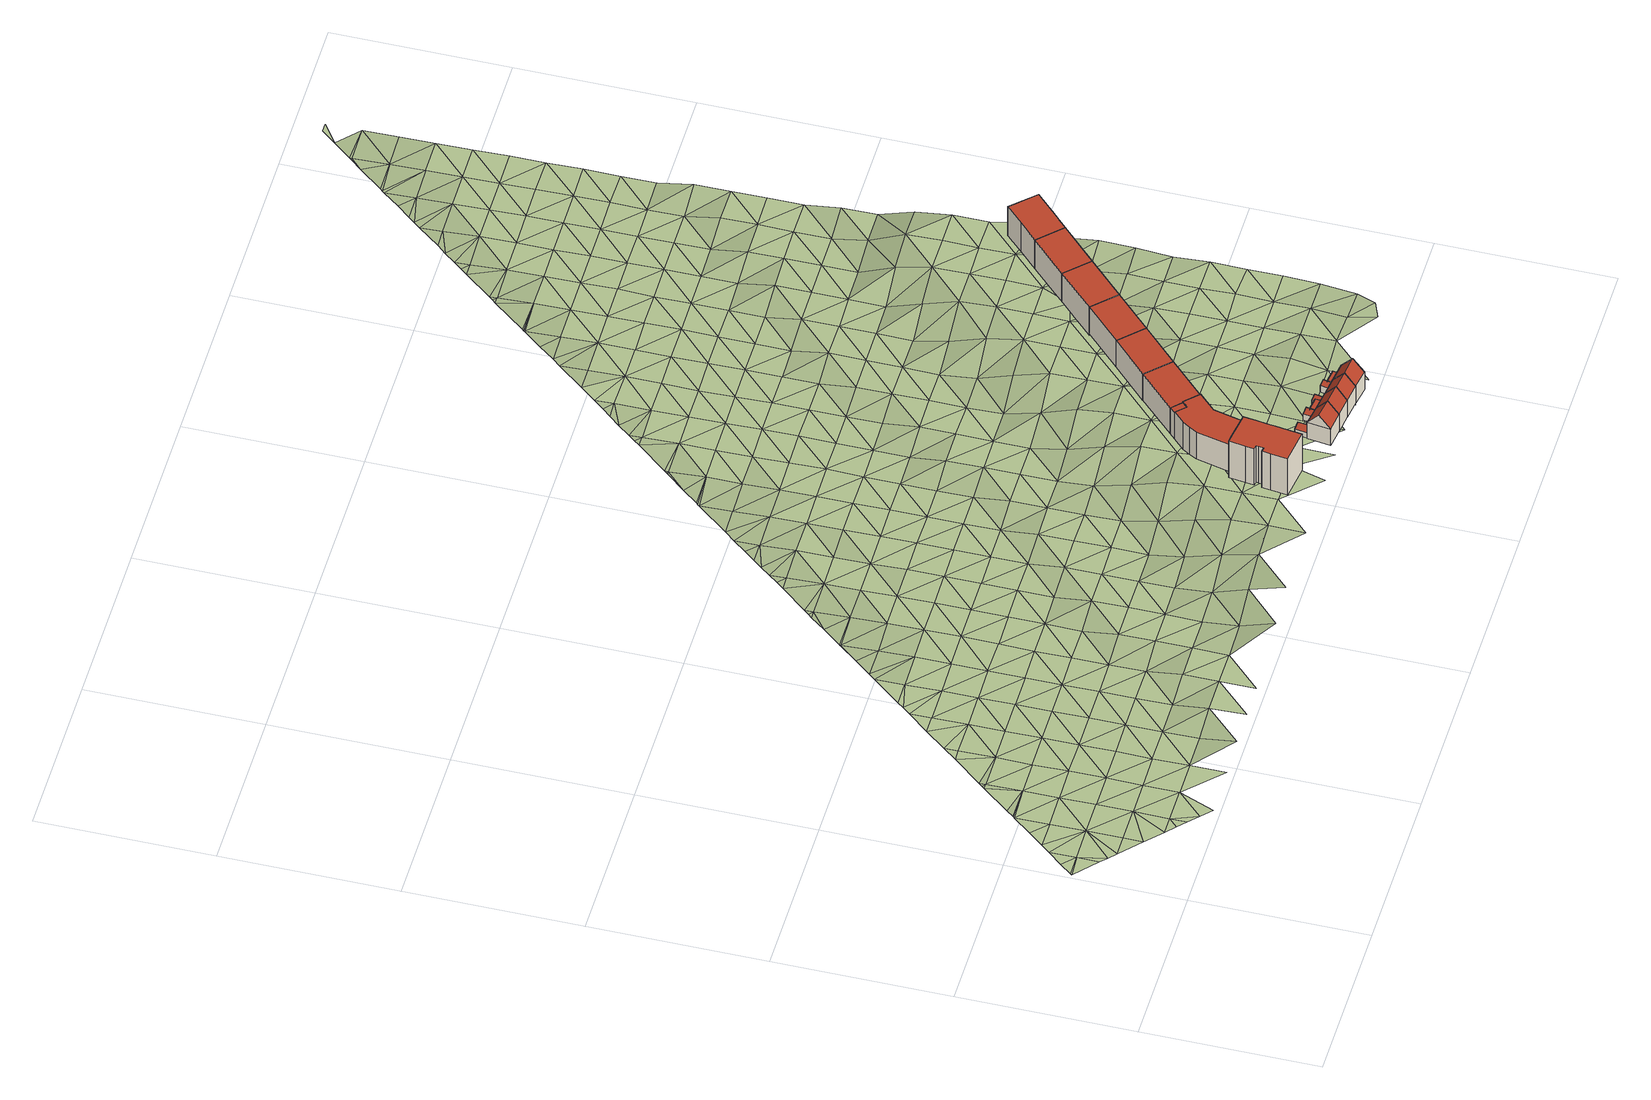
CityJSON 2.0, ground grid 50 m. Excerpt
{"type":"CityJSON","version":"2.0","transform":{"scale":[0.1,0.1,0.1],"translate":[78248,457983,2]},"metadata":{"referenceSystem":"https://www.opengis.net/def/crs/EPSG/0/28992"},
"CityObjects":{
"building1":{"type":"Building","attributes":{"RelativeEavesHeight":13.47,"AbsoluteEavesHeight":28.12,"RelativeRidgeHeight":13.47,"AbsoluteRidgeHeight":28.12,"roofType":"1000"},"geometry":[{"type":"Solid","lod":"2","boundaries":[[[[0,1,2,3]],[[1,4,5,2]],[[4,6,7,5]],[[6,8,9,7]],[[8,10,11,9]],[[10,12,13,11]],[[12,14,15,13]],[[14,16,17,15]],[[16,18,19,17]],[[18,20,21,19]],[[20,22,23,21]],[[22,24,25,23]],[[24,26,27,25]],[[26,28,29,27]],[[28,30,31,29]],[[30,32,33,31]],[[32,0,3,33]],[[32,30,28,26,24,22,20,18,16,14,12,10,8,6,4,1,0]],[[3,2,5,7,9,11,13,15,17,19,21,23,25,27,29,31,33]]]],"semantics":{"surfaces":[{"type":"WallSurface"},{"type":"RoofSurface","Slope":90,"Direction":0},{"type":"GroundSurface"}],"values":[[0,0,0,0,0,0,0,0,0,0,0,0,0,0,0,0,0,1,2]]}}]},
"building2":{"type":"Building","children":["building2-1","building2-2"]},
"building2-1":{"type":"BuildingPart","attributes":{"RelativeEavesHeight":10.02,"AbsoluteEavesHeight":24.43,"RelativeRidgeHeight":10.02,"AbsoluteRidgeHeight":24.43,"roofType":"1000"},"parents":["building2"],"geometry":[{"type":"Solid","lod":"2","boundaries":[[[[34,35,36,37]],[[35,38,39,36]],[[38,40,41,39]],[[40,42,43,41]],[[42,44,45,43]],[[44,46,47,45]],[[46,48,49,47]],[[48,50,51,49]],[[50,52,53,51]],[[52,54,55,53]],[[54,56,57,55]],[[56,34,37,57]],[[56,54,52,50,48,46,44,42,40,38,35,34]],[[37,36,39,41,43,45,47,49,51,53,55,57]]]],"semantics":{"surfaces":[{"type":"WallSurface"},{"type":"RoofSurface","Slope":90,"Direction":0},{"type":"GroundSurface"}],"values":[[0,0,0,0,0,0,0,0,0,0,0,0,1,2]]}}]},
"building2-2":{"type":"BuildingPart","attributes":{"RelativeEavesHeight":9.57,"AbsoluteEavesHeight":23.95,"RelativeRidgeHeight":9.57,"AbsoluteRidgeHeight":23.95,"roofType":"1000"},"parents":["building2"],"geometry":[{"type":"Solid","lod":"2","boundaries":[[[[58,59,53,55]],[[59,60,61,53]],[[60,62,57,61]],[[62,58,55,57]],[[62,60,59,58]],[[55,53,61,57]]]],"semantics":{"surfaces":[{"type":"WallSurface"},{"type":"RoofSurface","Slope":90,"Direction":0},{"type":"GroundSurface"}],"values":[[0,0,0,0,1,2]]}}]},
"building3":{"type":"Building","children":["building3-1","building3-2"]},
"building3-1":{"type":"BuildingPart","attributes":{"RelativeEavesHeight":5.99,"AbsoluteEavesHeight":20.16,"RelativeRidgeHeight":9.89,"AbsoluteRidgeHeight":24.06,"roofType":"1030"},"parents":["building3"],"geometry":[{"type":"Solid","lod":"2","boundaries":[[[[63,64,65,66]],[[64,67,68,65]],[[67,69,70,68]],[[69,63,66,70]],[[67,64,71]],[[63,69,72]],[[64,63,72,71]],[[69,67,71,72]],[[66,65,68,70]]]],"semantics":{"surfaces":[{"type":"WallSurface"},{"type":"RoofSurface","Slope":40.1,"Direction":188.13},{"type":"RoofSurface","Slope":40.1,"Direction":8.94},{"type":"GroundSurface"}],"values":[[0,0,0,0,0,0,1,2,3]]}}]},
"building3-2":{"type":"BuildingPart","attributes":{"RelativeEavesHeight":2.32,"AbsoluteEavesHeight":16.71,"RelativeRidgeHeight":2.65,"AbsoluteRidgeHeight":17.03,"roofType":"1010"},"parents":["building3"],"geometry":[{"type":"Solid","lod":"2","boundaries":[[[[73,74,75,76]],[[74,77,78,75]],[[77,79,80,78]],[[79,73,76,80]],[[79,77,74,73]],[[76,75,78,80]]]],"semantics":{"surfaces":[{"type":"WallSurface"},{"type":"RoofSurface","Slope":73.98,"Direction":277.13},{"type":"GroundSurface"}],"values":[[0,0,0,0,1,2]]}}]},
"building4":{"type":"Building","children":["building4-1","building4-2","building4-3"]},
"building4-1":{"type":"BuildingPart","attributes":{"RelativeEavesHeight":6.17,"AbsoluteEavesHeight":20.16,"RelativeRidgeHeight":10.07,"AbsoluteRidgeHeight":24.06,"roofType":"1030"},"parents":["building4"],"geometry":[{"type":"Solid","lod":"2","boundaries":[[[[81,63,82,83]],[[63,69,84,82]],[[69,85,86,84]],[[85,81,83,86]],[[69,63,72]],[[81,85,87]],[[63,81,87,72]],[[85,69,72,87]],[[83,82,84,86]]]],"semantics":{"surfaces":[{"type":"WallSurface"},{"type":"RoofSurface","Slope":39.8,"Direction":187.67},{"type":"RoofSurface","Slope":39.8,"Direction":7.54},{"type":"GroundSurface"}],"values":[[0,0,0,0,0,0,1,2,3]]}}]},
"building4-2":{"type":"BuildingPart","attributes":{"RelativeEavesHeight":3.12,"AbsoluteEavesHeight":17.19,"RelativeRidgeHeight":3.12,"AbsoluteRidgeHeight":17.19,"roofType":"1000"},"parents":["building4"],"geometry":[{"type":"Solid","lod":"2","boundaries":[[[[88,89,90,91]],[[89,92,93,90]],[[92,94,95,93]],[[94,88,91,95]],[[94,92,89,88]],[[91,90,93,95]]]],"semantics":{"surfaces":[{"type":"WallSurface"},{"type":"RoofSurface","Slope":90,"Direction":0},{"type":"GroundSurface"}],"values":[[0,0,0,0,1,2]]}}]},
"building4-3":{"type":"BuildingPart","attributes":{"RelativeEavesHeight":2.58,"AbsoluteEavesHeight":16.77,"RelativeRidgeHeight":2.91,"AbsoluteRidgeHeight":17.09,"roofType":"1010"},"parents":["building4"],"geometry":[{"type":"Solid","lod":"2","boundaries":[[[[96,97,70,98]],[[97,99,100,70]],[[99,101,102,100]],[[101,96,98,102]],[[101,99,97,96]],[[98,70,100,102]]]],"semantics":{"surfaces":[{"type":"WallSurface"},{"type":"RoofSurface","Slope":71.75,"Direction":278.46},{"type":"GroundSurface"}],"values":[[0,0,0,0,1,2]]}}]},
"building5":{"type":"Building","attributes":{"RelativeEavesHeight":9.65,"AbsoluteEavesHeight":23.95,"RelativeRidgeHeight":9.65,"AbsoluteRidgeHeight":23.95,"roofType":"1000"},"geometry":[{"type":"Solid","lod":"2","boundaries":[[[[103,60,104,105]],[[60,106,107,104]],[[106,108,109,107]],[[108,103,105,109]],[[108,106,60,103]],[[105,104,107,109]]]],"semantics":{"surfaces":[{"type":"WallSurface"},{"type":"RoofSurface","Slope":90,"Direction":0},{"type":"GroundSurface"}],"values":[[0,0,0,0,1,2]]}}]},
"building6":{"type":"Building","children":["building6-1","building6-2"]},
"building6-1":{"type":"BuildingPart","attributes":{"RelativeEavesHeight":6.2,"AbsoluteEavesHeight":20,"RelativeRidgeHeight":9.94,"AbsoluteRidgeHeight":23.75,"roofType":"1030"},"parents":["building6"],"geometry":[{"type":"Solid","lod":"2","boundaries":[[[[110,111,112,113]],[[111,114,115,112]],[[114,116,117,115]],[[116,110,113,117]],[[114,111,118]],[[110,116,119]],[[111,110,119,118]],[[116,114,118,119]],[[113,112,115,117]]]],"semantics":{"surfaces":[{"type":"WallSurface"},{"type":"RoofSurface","Slope":41.17,"Direction":187.76},{"type":"RoofSurface","Slope":41.17,"Direction":7.81},{"type":"GroundSurface"}],"values":[[0,0,0,0,0,0,1,2,3]]}}]},
"building6-2":{"type":"BuildingPart","attributes":{"RelativeEavesHeight":2.42,"AbsoluteEavesHeight":16.42,"RelativeRidgeHeight":2.61,"AbsoluteRidgeHeight":16.61,"roofType":"1010"},"parents":["building6"],"geometry":[{"type":"Solid","lod":"2","boundaries":[[[[120,121,122,123]],[[121,124,125,122]],[[124,126,127,125]],[[126,120,123,127]],[[126,124,121,120]],[[123,122,125,127]]]],"semantics":{"surfaces":[{"type":"WallSurface"},{"type":"RoofSurface","Slope":79.07,"Direction":278.6},{"type":"GroundSurface"}],"values":[[0,0,0,0,1,2]]}}]},
"building7":{"type":"Building","children":["building7-1","building7-2","building7-3"]},
"building7-1":{"type":"BuildingPart","attributes":{"RelativeEavesHeight":6.41,"AbsoluteEavesHeight":20,"RelativeRidgeHeight":10.15,"AbsoluteRidgeHeight":23.75,"roofType":"1030"},"parents":["building7"],"geometry":[{"type":"Solid","lod":"2","boundaries":[[[[128,110,129,130]],[[110,116,131,129]],[[116,132,133,131]],[[132,128,130,133]],[[116,110,119]],[[128,132,134]],[[110,128,134,119]],[[132,116,119,134]],[[130,129,131,133]]]],"semantics":{"surfaces":[{"type":"WallSurface"},{"type":"RoofSurface","Slope":41.24,"Direction":187.61},{"type":"RoofSurface","Slope":41.24,"Direction":7.39},{"type":"GroundSurface"}],"values":[[0,0,0,0,0,0,1,2,3]]}}]},
"building7-2":{"type":"BuildingPart","attributes":{"RelativeEavesHeight":2.94,"AbsoluteEavesHeight":16.8,"RelativeRidgeHeight":2.94,"AbsoluteRidgeHeight":16.8,"roofType":"1000"},"parents":["building7"],"geometry":[{"type":"Solid","lod":"2","boundaries":[[[[135,136,137,138]],[[136,139,140,137]],[[139,141,142,140]],[[141,135,138,142]],[[141,139,136,135]],[[138,137,140,142]]]],"semantics":{"surfaces":[{"type":"WallSurface"},{"type":"RoofSurface","Slope":90,"Direction":0},{"type":"GroundSurface"}],"values":[[0,0,0,0,1,2]]}}]},
"building7-3":{"type":"BuildingPart","attributes":{"RelativeEavesHeight":2.53,"AbsoluteEavesHeight":16.44,"RelativeRidgeHeight":2.78,"AbsoluteRidgeHeight":16.7,"roofType":"1010"},"parents":["building7"],"geometry":[{"type":"Solid","lod":"2","boundaries":[[[[143,144,145,138]],[[144,146,147,145]],[[146,148,149,147]],[[148,143,138,149]],[[148,146,144,143]],[[138,145,147,149]]]],"semantics":{"surfaces":[{"type":"WallSurface"},{"type":"RoofSurface","Slope":75.57,"Direction":278.94},{"type":"GroundSurface"}],"values":[[0,0,0,0,1,2]]}}]},
"building8":{"type":"Building","attributes":{"RelativeEavesHeight":9.74,"AbsoluteEavesHeight":23.95,"RelativeRidgeHeight":9.74,"AbsoluteRidgeHeight":23.95,"roofType":"1000"},"geometry":[{"type":"Solid","lod":"2","boundaries":[[[[108,106,150,151]],[[106,152,153,150]],[[152,154,155,153]],[[154,108,151,155]],[[154,152,106,108]],[[151,150,153,155]]]],"semantics":{"surfaces":[{"type":"WallSurface"},{"type":"RoofSurface","Slope":90,"Direction":0},{"type":"GroundSurface"}],"values":[[0,0,0,0,1,2]]}}]},
"building9":{"type":"Building","attributes":{"RelativeEavesHeight":9.87,"AbsoluteEavesHeight":23.95,"RelativeRidgeHeight":9.87,"AbsoluteRidgeHeight":23.95,"roofType":"1000"},"geometry":[{"type":"Solid","lod":"2","boundaries":[[[[154,152,156,157]],[[152,158,159,156]],[[158,160,161,159]],[[160,154,157,161]],[[160,158,152,154]],[[157,156,159,161]]]],"semantics":{"surfaces":[{"type":"WallSurface"},{"type":"RoofSurface","Slope":90,"Direction":0},{"type":"GroundSurface"}],"values":[[0,0,0,0,1,2]]}}]},
"building10":{"type":"Building","attributes":{"RelativeEavesHeight":10.58,"AbsoluteEavesHeight":23.95,"RelativeRidgeHeight":10.58,"AbsoluteRidgeHeight":23.95,"roofType":"1000"},"geometry":[{"type":"Solid","lod":"2","boundaries":[[[[160,158,162,163]],[[158,164,165,162]],[[164,166,167,165]],[[166,160,163,167]],[[166,164,158,160]],[[163,162,165,167]]]],"semantics":{"surfaces":[{"type":"WallSurface"},{"type":"RoofSurface","Slope":90,"Direction":0},{"type":"GroundSurface"}],"values":[[0,0,0,0,1,2]]}}]},
"building11":{"type":"Building","attributes":{"RelativeEavesHeight":10.58,"AbsoluteEavesHeight":23.95,"RelativeRidgeHeight":10.58,"AbsoluteRidgeHeight":23.95,"roofType":"1000"},"geometry":[{"type":"Solid","lod":"2","boundaries":[[[[166,164,165,167]],[[164,168,169,165]],[[168,170,171,169]],[[170,166,167,171]],[[170,168,164,166]],[[167,165,169,171]]]],"semantics":{"surfaces":[{"type":"WallSurface"},{"type":"RoofSurface","Slope":90,"Direction":0},{"type":"GroundSurface"}],"values":[[0,0,0,0,1,2]]}}]},
"building12":{"type":"Building","attributes":{"RelativeEavesHeight":10.62,"AbsoluteEavesHeight":23.95,"RelativeRidgeHeight":10.62,"AbsoluteRidgeHeight":23.95,"roofType":"1000"},"geometry":[{"type":"Solid","lod":"2","boundaries":[[[[172,173,174,175]],[[173,176,177,174]],[[176,178,179,177]],[[178,170,180,179]],[[170,168,181,180]],[[168,182,183,181]],[[182,184,185,183]],[[184,186,187,185]],[[186,172,175,187]],[[186,184,182,168,170,178,176,173,172]],[[175,174,177,179,180,181,183,185,187]]]],"semantics":{"surfaces":[{"type":"WallSurface"},{"type":"RoofSurface","Slope":90,"Direction":0},{"type":"GroundSurface"}],"values":[[0,0,0,0,0,0,0,0,0,1,2]]}}]},
"terrain1":{"type":"TINRelief","geometry":[{"type":"CompositeSurface","lod":"2","boundaries":[[[188,189,190]],[[190,189,191]],[[188,192,189]],[[193,189,192]],[[191,189,194]],[[189,193,195]],[[193,196,195]],[[189,195,194]],[[197,198,196]],[[194,195,199]],[[196,198,195]],[[199,200,201]],[[195,200,199]],[[202,198,197]],[[197,203,202]],[[204,205,203]],[[195,198,202]],[[204,206,205]],[[201,200,207]],[[203,205,202]],[[208,205,206]],[[200,195,209]],[[195,202,210]],[[207,200,209]],[[205,208,211]],[[195,210,209]],[[202,205,211]],[[208,212,211]],[[213,214,207]],[[214,213,215]],[[215,213,216]],[[210,202,217]],[[207,209,213]],[[202,211,217]],[[216,213,218]],[[209,210,219]],[[210,217,219]],[[213,209,220]],[[213,221,218]],[[217,211,222]],[[218,221,223]],[[209,219,220]],[[223,221,224]],[[211,225,222]],[[221,213,226]],[[219,217,227]],[[213,220,226]],[[221,228,224]],[[217,222,227]],[[221,226,228]],[[220,219,229]],[[219,227,230]],[[224,228,231]],[[219,230,229]],[[226,220,232]],[[227,222,233]],[[222,234,235]],[[228,236,231]],[[228,226,232]],[[220,229,232]],[[231,236,237]],[[222,235,233]],[[230,227,238]],[[229,230,238]],[[236,228,239]],[[227,233,238]],[[228,232,240]],[[236,239,237]],[[235,234,241]],[[228,240,239]],[[233,235,241]],[[232,229,242]],[[237,239,243]],[[229,238,244]],[[229,244,242]],[[240,232,245]],[[239,246,243]],[[238,233,247]],[[233,241,248]],[[232,242,245]],[[243,246,249]],[[239,240,250]],[[233,248,247]],[[244,238,251]],[[246,239,250]],[[241,252,253]],[[240,245,250]],[[238,247,251]],[[248,241,253]],[[242,244,254]],[[249,246,255]],[[249,255,256]],[[245,242,254]],[[246,250,255]],[[244,251,254]],[[247,248,257]],[[248,253,258]],[[256,259,260]],[[250,245,261]],[[259,256,255]],[[251,247,257]],[[248,258,257]],[[245,254,261]],[[255,250,262]],[[253,263,264]],[[260,259,265]],[[254,251,266]],[[250,261,262]],[[258,253,264]],[[251,257,266]],[[259,255,267]],[[255,262,267]],[[261,254,268]],[[257,258,269]],[[254,266,270]],[[259,271,265]],[[258,264,269]],[[262,261,268]],[[265,271,272]],[[254,270,268]],[[259,267,271]],[[266,257,273]],[[257,269,273]],[[272,274,275]],[[271,274,272]],[[267,262,276]],[[262,268,277]],[[270,266,278]],[[269,264,279]],[[266,273,280]],[[264,281,279]],[[262,277,276]],[[271,267,282]],[[266,280,278]],[[275,274,283]],[[273,269,284]],[[268,270,285]],[[275,283,286]],[[274,271,282]],[[267,276,282]],[[269,279,284]],[[277,268,285]],[[270,278,285]],[[286,283,287]],[[287,283,288]],[[280,273,289]],[[283,274,290]],[[273,284,289]],[[276,277,291]],[[279,281,292]],[[274,282,290]],[[288,283,293]],[[277,285,291]],[[278,280,294]],[[280,289,295]],[[284,279,296]],[[288,293,297]],[[283,290,293]],[[282,276,298]],[[285,278,294]],[[276,291,299]],[[280,295,294]],[[289,284,296]],[[279,292,296]],[[276,299,298]],[[290,282,300]],[[301,297,293]],[[297,301,302]],[[291,285,303]],[[285,294,304]],[[295,289,305]],[[282,298,300]],[[289,296,306]],[[302,301,307]],[[292,308,309]],[[299,291,303]],[[293,290,310]],[[285,304,303]],[[307,301,311]],[[289,306,305]],[[296,292,309]],[[294,295,312]],[[290,300,310]],[[301,293,313]],[[298,299,314]],[[301,313,311]],[[295,305,312]],[[299,303,315]],[[306,296,316]],[[304,294,317]],[[293,310,313]],[[300,298,314]],[[296,309,316]],[[299,315,314]],[[311,313,318]],[[294,312,317]],[[303,304,319]],[[305,306,320]],[[306,316,320]],[[310,300,321]],[[315,303,319]],[[300,314,322]],[[304,317,319]],[[312,305,323]],[[313,324,318]],[[318,324,325]],[[313,310,321]],[[316,309,326]],[[300,322,321]],[[305,320,323]],[[314,315,327]],[[309,328,326]],[[325,324,329]],[[317,312,330]],[[315,319,327]],[[312,323,330]],[[324,313,331]],[[322,314,332]],[[320,316,333]],[[313,321,334]],[[316,326,335]],[[314,327,332]],[[329,324,331]],[[319,317,336]],[[313,334,331]],[[316,335,333]],[[317,330,337]],[[321,322,338]],[[329,331,339]],[[323,320,340]],[[326,328,341]],[[317,337,336]],[[322,332,338]],[[327,319,342]],[[320,333,340]],[[339,343,344]],[[330,323,345]],[[343,339,331]],[[334,321,346]],[[335,326,347]],[[319,336,342]],[[321,338,348]],[[332,327,349]],[[344,343,350]],[[323,340,345]],[[337,330,351]],[[321,348,346]],[[326,341,347]],[[331,334,352]],[[338,332,349]],[[333,335,353]],[[327,342,349]],[[350,343,354]],[[336,337,351]],[[330,345,351]],[[343,331,352]],[[340,333,353]],[[334,346,352]],[[335,347,353]],[[348,338,355]],[[342,336,356]],[[338,349,355]],[[343,357,354]],[[336,351,356]],[[345,340,358]],[[343,352,357]],[[340,353,359]],[[354,357,360]],[[347,341,361]],[[346,348,362]],[[348,355,363]],[[349,342,364]],[[341,365,361]],[[340,359,358]],[[342,356,366]],[[352,346,362]],[[351,345,367]],[[348,363,362]],[[355,349,364]],[[357,368,360]],[[342,366,364]],[[353,347,369]],[[356,351,367]],[[345,358,367]],[[357,352,370]],[[360,368,371]],[[347,361,372]],[[359,353,373]],[[352,362,370]],[[363,355,374]],[[347,372,369]],[[355,364,375]],[[358,359,373]],[[366,356,376]],[[368,357,377]],[[356,367,378]],[[353,369,373]],[[357,370,377]],[[355,375,374]],[[362,363,379]],[[356,378,376]],[[371,368,380]],[[364,366,381]],[[367,358,382]],[[361,383,384]],[[372,361,384]],[[370,362,379]],[[363,374,379]],[[358,373,382]],[[368,377,380]],[[375,364,381]],[[385,386,371]],[[366,376,381]],[[386,385,387]],[[378,367,388]],[[369,372,389]],[[372,384,390]],[[377,370,391]],[[387,385,392]],[[371,380,385]],[[367,382,388]],[[374,375,393]],[[370,379,391]],[[373,369,394]],[[372,390,389]],[[375,381,393]],[[376,378,395]],[[378,388,396]],[[379,374,397]],[[382,373,398]],[[380,377,399]],[[369,389,394]],[[390,384,400]],[[392,385,401]],[[377,391,402]],[[392,401,403]],[[381,376,395]],[[374,393,397]],[[384,404,400]],[[378,396,395]],[[388,382,398]],[[377,402,399]],[[373,394,398]],[[385,380,405]],[[391,379,406]],[[403,401,407]],[[407,401,408]],[[393,381,409]],[[389,390,410]],[[379,397,406]],[[390,400,411]],[[396,388,412]],[[381,395,409]],[[380,399,405]],[[401,385,413]],[[388,398,412]],[[390,411,410]],[[394,389,410]],[[397,393,414]],[[401,413,408]],[[402,391,415]],[[391,406,416]],[[400,404,417]],[[385,405,413]],[[393,409,414]],[[395,396,418]],[[398,394,419]],[[391,416,415]],[[396,412,420]],[[399,402,421]],[[406,397,422]],[[394,410,419]],[[408,413,423]],[[409,395,418]],[[411,400,424]],[[397,414,422]],[[396,420,418]],[[402,415,421]],[[405,399,425]],[[412,398,426]],[[400,417,424]],[[398,419,427]],[[410,411,428]],[[416,406,429]],[[406,422,430]],[[413,431,423]],[[414,409,432]],[[413,405,425]],[[420,412,426]],[[399,421,425]],[[423,431,433]],[[409,418,434]],[[398,427,426]],[[411,424,428]],[[406,430,429]],[[433,431,435]],[[419,410,436]],[[415,416,437]],[[422,414,432]],[[409,434,432]],[[417,438,439]],[[431,413,440]],[[418,420,441]],[[421,415,437]],[[410,428,436]],[[416,429,437]],[[413,425,440]],[[420,426,441]],[[427,419,436]],[[424,417,439]],[[435,431,442]],[[430,422,443]],[[434,418,444]],[[422,432,445]],[[435,442,446]],[[431,440,442]],[[418,441,444]],[[426,427,447]],[[429,430,443]],[[425,421,448]],[[421,437,449]],[[422,445,443]],[[428,424,450]],[[427,436,447]],[[424,439,451]],[[432,434,452]],[[421,449,448]],[[434,444,453]],[[446,454,455]],[[436,428,450]],[[440,425,456]],[[454,446,442]],[[441,426,457]],[[424,451,450]],[[426,447,458]],[[437,429,459]],[[429,443,460]],[[434,453,452]],[[455,454,461]],[[439,462,463]],[[445,432,464]],[[425,448,456]],[[426,458,457]],[[447,436,465]],[[449,437,459]],[[442,440,466]],[[444,441,467]],[[429,460,459]],[[461,454,468]],[[436,450,465]],[[432,452,464]],[[451,439,469]],[[443,445,470]],[[440,456,466]],[[441,457,467]],[[453,444,471]],[[454,442,472]],[[458,447,473]],[[450,451,469]],[[448,449,474]],[[449,459,475]],[[447,465,473]],[[445,464,470]],[[439,463,469]],[[454,472,468]],[[452,453,471]],[[460,443,476]],[[442,466,472]],[[444,467,471]],[[449,475,474]],[[457,458,477]],[[468,472,478]],[[456,448,479]],[[465,450,480]],[[443,470,476]],[[458,473,477]],[[464,452,481]],[[459,460,482]],[[450,469,480]],[[452,471,481]],[[448,474,479]],[[466,456,483]],[[475,459,482]],[[467,457,484]],[[473,465,485]],[[460,476,482]],[[472,486,478]],[[457,477,487]],[[470,464,488]],[[465,480,485]],[[472,466,483]],[[471,467,484]],[[469,463,489]],[[456,479,483]],[[464,481,488]],[[478,486,490]],[[457,487,484]],[[474,475,491]],[[463,492,493]],[[477,473,494]],[[480,469,489]],[[475,482,491]],[[473,485,495]],[[463,493,489]],[[476,470,496]],[[470,488,497]],[[481,471,498]],[[486,472,499]],[[472,483,500]],[[473,495,494]],[[471,484,501]],[[487,477,494]],[[485,480,502]],[[479,474,503]],[[474,491,504]],[[470,497,496]],[[486,499,490]],[[482,476,505]],[[480,489,502]],[[471,501,498]],[[472,500,499]],[[488,481,506]],[[493,492,507]],[[474,504,503]],[[490,499,508]],[[484,487,509]],[[483,479,510]],[[476,496,505]],[[501,484,511]],[[497,488,506]],[[487,494,509]],[[491,482,512]],[[495,485,513]],[[489,493,514]],[[481,498,506]],[[485,502,515]],[[500,483,510]],[[493,507,514]],[[484,509,511]],[[479,503,510]],[[508,516,517]],[[494,495,513]],[[499,516,508]],[[482,505,512]],[[485,515,513]],[[504,491,518]],[[502,489,519]],[[496,497,520]],[[499,500,521]],[[498,501,522]],[[501,511,522]],[[497,506,520]],[[489,514,519]],[[509,494,523]],[[491,512,518]],[[500,510,521]],[[517,516,524]],[[503,504,525]],[[505,496,526]],[[494,513,523]],[[515,502,527]],[[496,520,526]],[[502,519,528]],[[511,509,529]],[[506,498,530]],[[516,499,531]],[[504,518,525]],[[499,521,532]],[[498,522,533]],[[510,503,534]],[[512,505,535]],[[502,528,527]],[[509,523,536]],[[522,511,529]],[[524,516,531]],[[513,515,537]],[[505,526,535]],[[499,532,531]],[[498,533,530]],[[520,506,538]],[[503,525,534]],[[509,536,529]],[[521,510,539]],[[540,541,524]],[[523,513,537]],[[541,540,542]],[[542,540,543]],[[515,527,537]],[[518,512,544]],[[526,520,538]],[[506,530,538]],[[512,535,545]],[[532,521,539]],[[510,534,539]],[[524,531,540]],[[525,518,544]],[[536,523,546]],[[533,522,547]],[[512,545,544]],[[522,529,548]],[[535,526,549]],[[543,540,550]],[[523,537,546]],[[530,533,547]],[[526,538,549]],[[522,548,547]],[[534,525,551]],[[531,532,552]],[[529,536,553]],[[532,539,554]],[[525,544,551]],[[536,546,553]],[[545,535,555]],[[538,530,556]],[[540,557,550]],[[532,554,552]],[[535,549,558]],[[550,557,559]],[[540,531,560]],[[548,529,561]],[[530,547,556]],[[559,557,562]],[[539,534,563]],[[529,553,561]],[[534,551,564]],[[535,558,555]],[[544,545,565]],[[557,540,560]],[[531,552,560]],[[554,539,563]],[[549,538,566]],[[534,564,563]],[[538,556,567]],[[547,548,568]],[[551,544,565]],[[557,569,562]],[[545,555,565]],[[548,561,568]],[[538,567,566]],[[552,554,570]],[[558,549,571]],[[557,560,569]],[[564,551,572]],[[556,547,573]],[[554,563,570]],[[562,569,574]],[[547,568,575]],[[551,565,572]],[[549,566,571]],[[555,558,576]],[[560,552,577]],[[567,556,578]],[[547,575,573]],[[552,570,579]],[[563,564,580]],[[564,572,581]],[[558,571,576]],[[569,582,574]],[[569,560,577]],[[574,582,583]],[[566,567,578]],[[565,555,584]],[[552,579,577]],[[556,573,578]],[[564,581,580]],[[583,582,585]],[[572,565,584]],[[570,563,586]],[[555,576,584]],[[582,569,587]],[[571,566,588]],[[566,578,589]],[[569,577,590]],[[563,580,586]],[[579,570,591]],[[581,572,592]],[[585,582,587]],[[572,584,592]],[[566,589,588]],[[569,590,587]],[[585,587,593]],[[576,571,594]],[[570,586,591]],[[577,579,595]],[[580,581,596]],[[571,588,594]],[[581,592,597]],[[584,576,598]],[[590,577,595]],[[593,599,600]],[[579,591,595]],[[599,593,587]],[[586,580,596]],[[581,597,596]],[[592,584,598]],[[576,594,598]],[[600,599,601]],[[587,590,602]],[[591,586,603]],[[590,595,604]],[[586,596,603]],[[597,592,605]],[[592,598,606]],[[590,604,602]],[[599,587,607]],[[596,597,605]],[[595,591,608]],[[592,606,605]],[[591,603,609]],[[601,599,607]],[[587,602,607]],[[601,607,610]],[[604,595,608]],[[591,609,608]],[[603,596,611]],[[596,605,611]],[[610,612,613]],[[612,610,607]],[[602,604,614]],[[604,608,615]],[[613,612,616]],[[609,603,617]],[[603,611,618]],[[604,615,614]],[[607,602,619]],[[603,618,617]],[[616,612,620]],[[608,609,621]],[[612,607,619]],[[602,614,619]],[[609,617,621]],[[615,608,622]],[[620,612,623]],[[614,615,622]],[[620,623,624]],[[612,619,623]],[[608,621,622]],[[624,625,626]],[[625,624,623]],[[619,614,627]],[[626,625,628]],[[614,622,629]],[[614,629,627]],[[623,619,630]],[[628,625,631]],[[625,623,630]],[[628,631,632]],[[619,627,630]],[[632,631,633]],[[631,625,634]],[[625,630,635]],[[633,631,634]],[[625,635,634]],[[633,634,636]],[[636,637,638]]]}]}
},
"vertices":[
[1498,132,261],[1492,88,261],[1492,88,126],[1498,132,126],[1394,101,261],[1394,101,126],[1401,149,261],[1401,149,126],[1404,174,261],[1404,174,126],[1416,172,261],[1416,172,126],[1418,186,261],[1418,186,126],[1419,194,261],[1419,194,126],[1407,196,261],[1407,196,126],[1410,220,261],[1410,220,126],[1417,268,261],[1417,268,126],[1439,265,261],[1439,265,126],[1514,254,261],[1514,254,126],[1510,217,261],[1510,217,126],[1505,185,261],[1505,185,126],[1504,175,261],[1504,175,126],[1503,165,261],[1503,165,126],
[1567,426,224],[1600,393,224],[1600,393,124],[1567,426,124],[1554,346,224],[1554,346,124],[1532,252,224],[1532,252,124],[1514,254,224],[1514,254,124],[1439,265,224],[1439,265,124],[1462,367,224],[1462,367,124],[1474,388,224],[1474,388,124],[1487,410,224],[1487,410,124],[1519,442,224],[1519,442,124],[1546,415,224],[1546,415,124],[1562,431,224],[1562,431,124],
[1546,415,220],[1519,442,220],[1535,458,220],[1535,458,124],[1562,431,220],
[1661,33,182],[1602,41,182],[1602,41,122],[1661,33,122],[1611,107,182],[1611,107,122],[1669,98,182],[1669,98,122],[1607,74,221],[1665,65,221],
[1611,107,144],[1616,142,144],[1616,142,124],[1611,107,124],[1638,139,150],[1638,139,124],[1634,103,150],[1634,103,124],
[1717,26,182],[1661,33,120],[1717,26,120],[1669,98,120],[1726,90,182],[1726,90,120],[1722,58,221],
[1689,95,152],[1693,121,152],[1693,121,121],[1689,95,121],[1730,116,152],[1730,116,121],[1726,90,152],[1726,90,121],
[1689,95,151],[1669,98,144],[1689,95,122],[1675,135,144],[1675,135,122],[1695,132,151],[1695,132,122],
[1600,393,220],[1535,458,123],[1600,393,123],[1636,559,220],[1636,559,123],[1701,494,220],[1701,494,123],
[1774,18,180],[1717,26,180],[1717,26,118],[1774,18,118],[1727,90,180],[1727,90,118],[1783,83,180],[1783,83,118],[1722,58,217],[1779,50,217],
[1732,127,142],[1752,124,146],[1752,124,120],[1732,127,120],[1746,88,146],[1746,88,120],[1727,90,142],[1727,90,120],
[1831,10,180],[1774,18,116],[1831,10,116],[1783,83,116],[1840,75,180],[1840,75,116],[1836,43,217],
[1803,80,148],[1806,104,148],[1806,104,119],[1803,80,119],[1844,99,148],[1844,99,119],[1840,75,148],[1840,75,119],
[1803,80,147],[1783,83,142],[1783,83,119],[1789,119,142],[1789,119,119],[1808,116,147],[1808,116,119],
[1636,559,122],[1701,494,122],[1737,659,220],[1737,659,122],[1802,594,220],[1802,594,122],
[1737,659,121],[1802,594,121],[1838,759,220],[1838,759,121],[1902,694,220],[1902,694,121],
[1838,759,114],[1902,694,114],[1939,860,220],[1939,860,114],[2003,795,220],[2003,795,114],
[2039,960,220],[2039,960,114],[2104,895,220],[2104,895,114],
[2155,945,220],[2154,944,220],[2154,944,113],[2155,945,113],[2127,917,220],[2127,917,113],[2126,917,220],[2126,917,113],[2104,895,113],[2039,960,113],[2090,1011,220],[2090,1011,113],[2139,1060,220],[2139,1060,113],[2204,994,220],[2204,994,113],
[7,316,12],[71,320,13],[9,320,12],[37,354,12],[70,258,14],[89,240,14],[70,394,13],[170,320,15],[110,221,15],[169,166,15],[170,220,15],[92,420,13],[170,420,14],[127,463,12],[270,220,16],[218,121,15],[245,96,16],[269,121,16],[270,73,16],[170,516,13],[298,47,16],[270,420,15],[270,320,16],[369,120,17],[328,19,16],[270,520,14],[172,518,13],[174,520,13],[191,541,12],[369,220,17],[256,620,11],[370,320,17],[370,421,16],[270,620,12],[471,121,17],[262,628,11],[270,637,11],[469,20,19],[369,520,14],[469,221,17],[371,620,13],[470,420,16],[470,320,17],[339,720,11],[471,521,15],[571,220,18],[570,20,36],[570,120,20],[371,721,12],[370,759,11],[570,320,18],[470,720,13],[470,620,14],[669,120,36],[570,520,16],[420,820,11],[571,420,17],[571,620,16],[470,820,12],[670,320,19],[671,220,21],[470,880,11],[570,720,15],[671,419,18],[671,19,37],[770,120,37],[670,520,17],[570,819,14],[488,902,11],[770,319,22],[770,219,37],[569,920,12],[502,919,11],[670,620,17],[670,721,17],[771,20,37],[869,119,37],[569,1001,10],[770,420,21],[670,820,17],[769,621,18],[871,220,37],[770,521,19],[670,920,16],[585,1020,10],[870,320,37],[669,1019,14],[623,1066,10],[770,820,21],[770,719,20],[870,519,21],[970,120,48],[870,420,36],[970,21,83],[769,920,20],[669,1120,9],[969,220,37],[871,620,21],[667,1120,9],[668,1122,9],[670,1123,9],[970,320,38],[769,1021,18],[870,720,22],[1070,120,87],[771,1121,12],[970,520,36],[971,420,38],[1069,219,51],[714,1177,8],[870,919,23],[870,820,23],[870,1020,20],[770,1220,8],[749,1220,7],[970,720,23],[970,621,23],[1070,419,38],[1071,321,38],[759,1231,7],[1070,20,121],[1168,119,122],[870,1120,17],[770,1245,7],[1069,519,38],[870,1219,14],[969,919,24],[970,820,24],[1171,221,89],[1071,620,36],[832,1320,8],[1071,719,23],[1170,322,56],[969,1119,19],[970,1020,23],[1171,419,38],[869,1320,11],[849,1341,9],[1270,121,128],[1070,821,23],[1270,20,128],[870,1367,8],[1171,521,38],[969,1321,15],[1071,921,23],[1270,319,98],[970,1220,16],[1270,221,124],[1169,718,37],[1170,621,37],[1071,1021,23],[894,1396,7],[1271,420,65],[1370,121,128],[1171,820,23],[969,1420,9],[914,1420,7],[1271,520,39],[1070,1220,20],[1370,219,127],[1071,1119,21],[1169,920,23],[939,1451,7],[1270,619,37],[1070,1319,18],[1370,321,125],[970,1489,6],[1171,1020,22],[1270,721,37],[1071,1420,15],[1369,519,79],[1369,421,113],[996,1520,6],[1496,118,128],[1169,1220,22],[1171,1120,22],[1269,920,25],[1471,20,126],[1269,821,37],[1370,621,46],[1070,1520,10],[1479,322,126],[1169,1320,21],[1070,1611,6],[1511,223,129],[1470,422,124],[1269,1119,22],[1270,1020,22],[1370,820,37],[1170,1420,19],[1371,719,37],[1269,1218,22],[1170,1521,15],[1370,919,37],[1470,520,123],[1570,19,124],[1570,121,126],[1170,1619,14],[1074,1616,6],[1078,1620,7],[1471,620,94],[1571,321,128],[1571,222,127],[1272,1321,23],[1115,1665,7],[1369,1022,36],[1591,385,126],[1469,820,37],[1471,720,59],[1369,1120,23],[1570,519,123],[1270,1520,18],[1670,123,123],[1169,1720,8],[1271,1421,20],[1160,1720,8],[1669,20,121],[1270,1620,16],[1371,1220,22],[1164,1725,8],[1169,1731,8],[1470,920,37],[1671,319,126],[1670,221,126],[1570,621,123],[1271,1719,15],[1470,1022,37],[1370,1421,23],[1369,1320,23],[1770,118,120],[1571,819,71],[1661,420,125],[1571,720,109],[1370,1520,21],[1472,1120,37],[1242,1820,10],[1770,220,132],[1370,1620,18],[1671,621,123],[1704,497,124],[1768,321,127],[1470,1319,23],[1470,1221,25],[1270,1820,12],[1570,1019,37],[1255,1835,10],[1572,920,39],[1270,1854,10],[1768,419,126],[1470,1420,23],[1768,17,118],[1870,120,120],[1370,1720,16],[1672,720,121],[1370,1821,14],[1570,1221,37],[1670,821,120],[1571,1121,37],[1300,1891,9],[1769,520,113],[1469,1620,19],[1471,1520,22],[1870,320,127],[1869,220,139],[1670,1017,50],[1670,920,87],[1370,1922,13],[1325,1921,10],[1469,1719,17],[1770,720,121],[1795,588,124],[1568,1419,24],[1570,1319,35],[1346,1946,10],[1867,8,115],[1973,123,128],[1669,1121,37],[1870,420,128],[1470,1820,16],[1771,820,120],[1370,1975,11],[1969,220,131],[1670,1220,38],[1771,919,120],[1472,1920,15],[1871,520,127],[1571,1620,20],[1571,1520,21],[1670,1319,38],[1867,619,112],[1407,2020,11],[1570,1720,19],[1970,320,127],[1770,1020,101],[1671,1421,38],[1568,1820,19],[1869,820,120],[1971,420,126],[1470,2019,14],[1898,691,122],[1769,1121,63],[2070,220,128],[1470,2097,10],[1668,1521,22],[2103,47,109],[2070,121,121],[1969,618,125],[1970,521,126],[1771,1319,39],[1771,1218,39],[1871,1018,119],[1571,2019,16],[1571,1919,17],[1871,920,119],[2069,320,127],[1670,1720,21],[1670,1620,21],[1771,1419,40],[1869,1120,115],[2149,66,111],[1489,2120,10],[1970,719,112],[1671,1820,21],[1932,837,121],[1770,1520,40],[2069,520,125],[2170,120,111],[2072,424,126],[1570,2120,14],[1525,2164,9],[1768,1619,23],[2170,221,122],[1870,1220,79],[1669,1921,20],[1970,920,119],[2072,619,123],[1570,2219,8],[1770,1719,22],[1870,1319,42],[2171,419,123],[2170,321,124],[2070,821,111],[1971,1119,118],[1669,2120,17],[1671,2020,18],[1972,1020,118],[1770,1820,22],[1870,1421,42],[2072,718,124],[2171,520,124],[1970,1220,117],[1769,1920,21],[1669,2221,15],[1571,2220,8],[1571,2221,8],[1576,2226,8],[1869,1619,43],[1869,1520,43],[2169,620,119],[2071,1020,118],[2092,884,120],[1971,1320,89],[1653,2320,7],[1870,1721,24],[1770,2120,19],[2170,721,125],[1771,2020,21],[1972,1520,44],[2071,1121,117],[1670,2320,8],[1971,1421,44],[1661,2329,7],[1770,2219,17],[2170,822,125],[1670,2340,7],[1871,1920,22],[1871,1820,23],[1970,1621,45],[2072,1319,114],[2072,1219,118],[2170,920,112],[1770,2321,15],[1870,2020,22],[2071,1421,65],[1969,1720,45],[2170,1119,117],[1735,2420,6],[2200,991,120],[2070,1519,46],[1869,2220,19],[2169,1219,117],[1870,2120,21],[1970,1920,24],[1971,1821,25],[1769,2420,8],[1751,2439,6],[2069,1622,47],[1770,2462,6],[1970,2019,23],[1870,2420,15],[2170,1421,66],[2169,1320,103],[1871,2320,17],[1971,2119,22],[2070,1720,47],[1796,2494,6],[2169,1520,65],[1970,2220,21],[2070,1920,25],[2070,1820,46],[2170,1620,48],[1870,2521,8],[1818,2520,6],[1869,2583,5],[1970,2420,17],[2070,2020,24],[1971,2321,19],[2169,1819,48],[2171,1721,48],[1969,2520,14],[2071,2220,23],[2071,2120,24],[1886,2603,5],[2170,1921,46],[1970,2620,8],[1899,2619,5],[2069,2420,19],[2070,2322,21],[1932,2659,5],[2170,2118,25],[2169,2020,26],[2070,2520,16],[1970,2706,5],[2171,2220,24],[2170,2321,22],[2070,2620,13],[1976,2713,5],[2071,2719,9],[1981,2719,5],[2170,2520,18],[2038,2788,5],[2172,2420,20],[2169,2620,16],[2069,2820,6],[2064,2820,6],[2069,2826,6],[2171,2820,11],[2171,2720,13],[2112,2879,6],[2170,2920,8],[2146,2920,7]
]}
